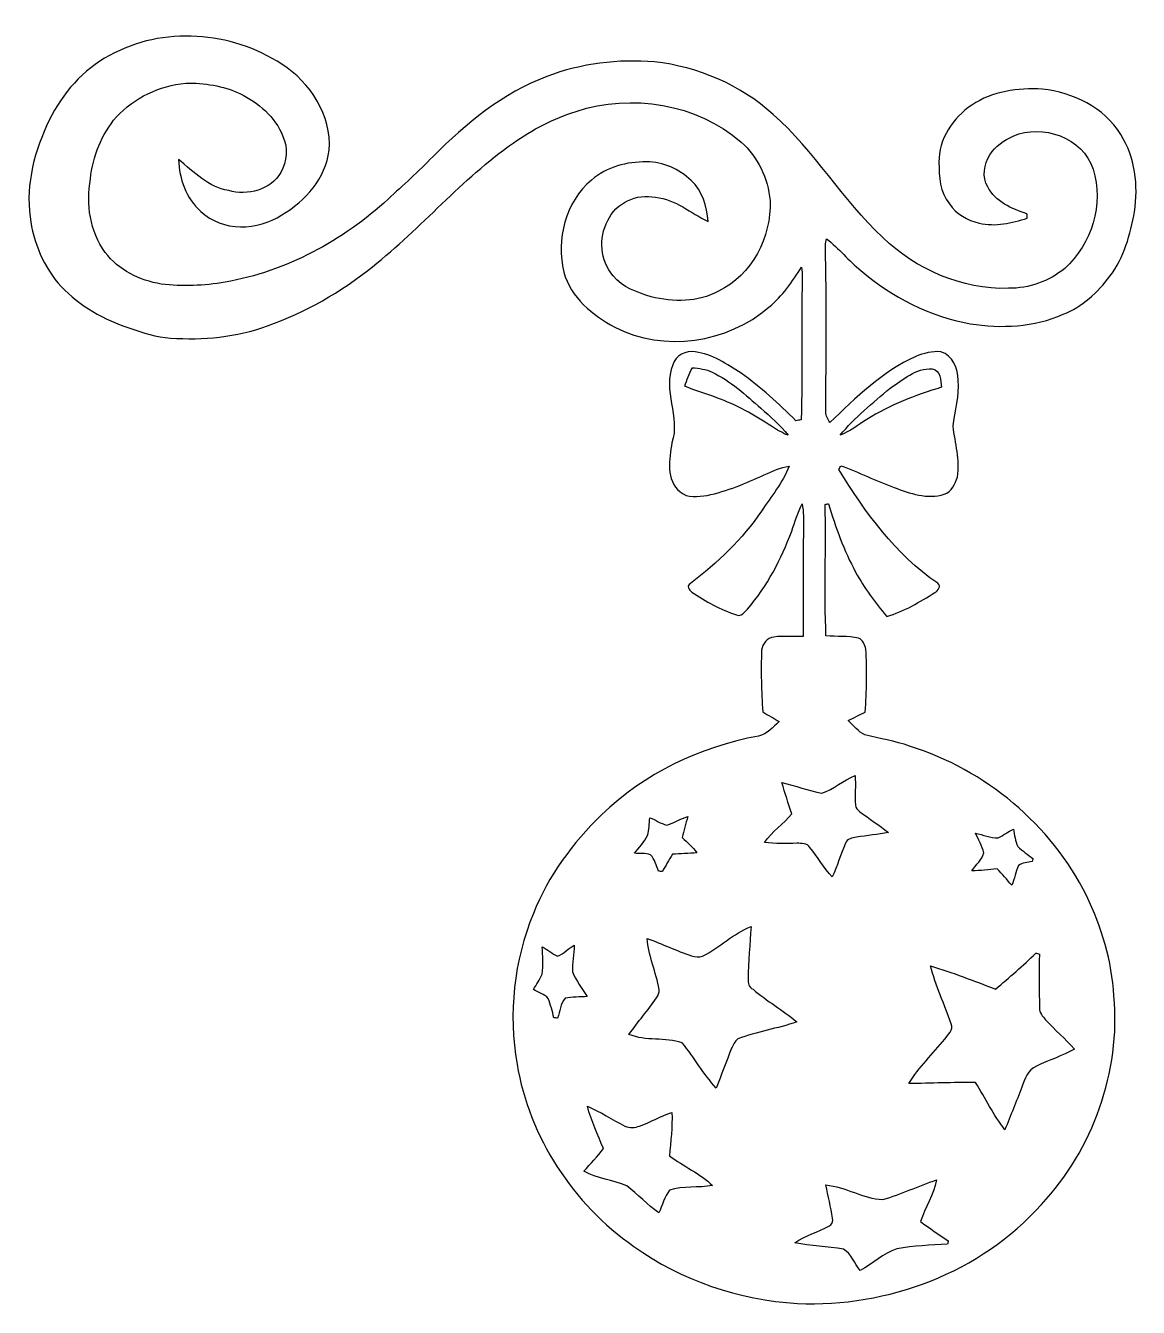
# Model space of a CAD drawing. Header units: centimetres. Extents: x -13.3 to 14, y -15.7 to 15.8.
import ezdxf

# ---------------------------------------------------------------- set-up
doc = ezdxf.new("R2010")
doc.units = ezdxf.units.CM
doc.header["$MEASUREMENT"] = 0
doc.layers.add('Layer 1', color=7, linetype='Continuous')

msp = doc.modelspace()

# ---------------------------------------------------------------- linework, layer by layer
at = {"layer": 'Layer 1', "color": 250}
for points, knots in [([(-11.23527, 15.0809), (-9.93316, 15.81679), (-8.24089, 15.67568), (-7.00334, 14.86958), (-7.00334, 14.86958), (-6.30343, 14.41803), (-5.77638, 13.61405), (-5.84235, 12.75715), (-5.84235, 12.75715), (-5.92526, 12.07064), (-6.42408, 11.50549), (-7.00476, 11.16789), (-7.00476, 11.16789), (-7.59284, 10.77419), (-8.46208, 10.75584), (-8.99513, 11.25467), (-8.99513, 11.25467), (-9.3539, 11.57464), (-9.52676, 12.05442), (-9.54158, 12.52749), (-9.54158, 12.52749), (-9.16411, 12.22692), (-8.80957, 11.84628), (-8.30933, 11.76408), (-8.30933, 11.76408), (-7.85107, 11.63814), (-7.27216, 11.77678), (-7.02733, 12.21281), (-7.02733, 12.21281), (-6.8774, 12.47599), (-6.8453, 12.81994), (-6.97865, 13.09617), (-6.97865, 13.09617), (-7.16245, 13.58089), (-7.58649, 13.9252), (-8.03734, 14.15097), (-8.03734, 14.15097), (-8.45009, 14.34465), (-8.91258, 14.41062), (-9.36519, 14.40427), (-9.36519, 14.40427), (-10.00654, 14.33724), (-10.63096, 14.05326), (-11.06911, 13.57383), (-11.06911, 13.57383), (-11.43106, 13.14697), (-11.64837, 12.60792), (-11.70728, 12.05336), (-11.70728, 12.05336), (-11.81065, 11.4367), (-11.72281, 10.75937), (-11.3411, 10.24855), (-11.3411, 10.24855), (-11.01831, 9.80934), (-10.49338, 9.56028), (-9.96668, 9.46997), (-9.96668, 9.46997), (-9.44457, 9.40541), (-8.91399, 9.42552), (-8.39682, 9.51971), (-8.39682, 9.51971), (-6.89645, 9.77582), (-5.50968, 10.53289), (-4.39244, 11.55382), (-4.39244, 11.55382), (-4.02167, 11.8999), (-3.64419, 12.23927), (-3.28965, 12.60299), (-3.28965, 12.60299), (-2.48003, 13.41049), (-1.57304, 14.16367), (-0.49036, 14.56866), (-0.49036, 14.56866), (0.34784, 14.89004), (1.25836, 14.99941), (2.15089, 14.92673), (2.15089, 14.92673), (3.22227, 14.80608), (4.26332, 14.36441), (5.06307, 13.63557), (5.06307, 13.63557), (6.08295, 12.74022), (6.77157, 11.54254), (7.75617, 10.61367), (7.75617, 10.61367), (8.5792, 9.83086), (9.70033, 9.32674), (10.84827, 9.36625), (10.84827, 9.36625), (11.34639, 9.36202), (11.84451, 9.53558), (12.22763, 9.85485), (12.22763, 9.85485), (12.88591, 10.44857), (13.20024, 11.43988), (12.92754, 12.29325), (12.92754, 12.29325), (12.66754, 13.075), (11.68717, 13.4112), (10.95798, 13.10569), (10.95798, 13.10569), (10.7382, 12.99739), (10.51772, 12.86298), (10.39177, 12.64532), (10.39177, 12.64532), (10.24255, 12.41566), (10.19563, 12.09992), (10.33674, 11.85545), (10.33674, 11.85545), (10.53077, 11.48927), (10.92941, 11.3217), (11.30088, 11.19223), (11.30088, 11.19223), (11.303, 11.16683), (11.30723, 11.11568), (11.30935, 11.09028), (11.30935, 11.09028), (10.93011, 10.96857), (10.52336, 10.86873), (10.12719, 10.96962), (10.12719, 10.96962), (9.83297, 11.02466), (9.56698, 11.19611), (9.39588, 11.44164), (9.39588, 11.44164), (9.16093, 11.72457), (9.14188, 12.10839), (9.13765, 12.45976), (9.13765, 12.45976), (9.13342, 13.03055), (9.48055, 13.5569), (9.94516, 13.86593), (9.94516, 13.86593), (10.44822, 14.20636), (11.08216, 14.29173), (11.67624, 14.25681), (11.67624, 14.25681), (12.42907, 14.17179), (13.19953, 13.8109), (13.60346, 13.14626), (13.60346, 13.14626), (13.96259, 12.58993), (14.03738, 11.89073), (13.94107, 11.24726), (13.94107, 11.24726), (13.84476, 10.68811), (13.68249, 10.1219), (13.34029, 9.66011), (13.34029, 9.66011), (13.03902, 9.265), (12.65661, 8.91293), (12.19024, 8.72666), (12.19024, 8.72666), (11.47727, 8.41057), (10.668, 8.37424), (9.90635, 8.49595), (9.90635, 8.49595), (8.91505, 8.67622), (7.98654, 9.14471), (7.22348, 9.79911), (7.22348, 9.79911), (6.9215, 10.03935), (6.68408, 10.34979), (6.37716, 10.58404), (6.37716, 10.58404), (6.35952, 10.52865), (6.34824, 10.4708), (6.34929, 10.41259), (6.34929, 10.41259), (6.38316, 9.05298), (6.36658, 7.69302), (6.35882, 6.33342), (6.35882, 6.33342), (6.35776, 6.23499), (6.41632, 6.15068), (6.46112, 6.06743), (6.46112, 6.06743), (7.09718, 6.68549), (7.75194, 7.31908), (8.56791, 7.69444), (8.56791, 7.69444), (8.76371, 7.76922), (8.97361, 7.82637), (9.18527, 7.80838), (9.18527, 7.80838), (9.47914, 7.72442), (9.60931, 7.38858), (9.6072, 7.10777), (9.6072, 7.10777), (9.64988, 6.725), (9.52923, 6.35529), (9.48831, 5.97958), (9.48831, 5.97958), (9.5317, 5.56507), (9.66294, 5.15126), (9.59344, 4.73075), (9.59344, 4.73075), (9.53276, 4.56494), (9.45374, 4.36598), (9.26712, 4.31094), (9.26712, 4.31094), (8.85649, 4.17583), (8.42186, 4.32788), (8.03698, 4.47428), (8.03698, 4.47428), (7.59354, 4.63268), (7.17374, 4.85034), (6.73065, 5.00874), (6.73065, 5.00874), (6.7183, 4.98616), (6.69325, 4.94136), (6.68091, 4.91878), (6.68091, 4.91878), (7.3219, 3.86045), (8.07614, 2.82857), (9.10872, 2.12125), (9.10872, 2.12125), (9.20468, 2.0514), (9.11472, 1.93922), (9.04028, 1.89653), (9.04028, 1.89653), (8.66987, 1.657), (8.28111, 1.43122), (7.85601, 1.30493), (7.85601, 1.30493), (7.57026, 1.64606), (7.30391, 2.00589), (7.09189, 2.39748), (7.09189, 2.39748), (6.79873, 2.92453), (6.60471, 3.49991), (6.42197, 4.07247), (6.42197, 4.07247), (6.40221, 4.06894), (6.36305, 4.06153), (6.34365, 4.05765), (6.34365, 4.05765), (6.36693, 2.98133), (6.32001, 1.90429), (6.36305, 0.82832), (6.36305, 0.82832), (6.63046, 0.81033), (6.90033, 0.82762), (7.16527, 0.77646), (7.16527, 0.77646), (7.26863, 0.72884), (7.31449, 0.60889), (7.34236, 0.50518), (7.34236, 0.50518), (7.37729, -0.00988), (7.36318, -0.52811), (7.32755, -1.04316), (7.32755, -1.04316), (7.18785, -1.11231), (7.04779, -1.17863), (6.9088, -1.24883), (6.9088, -1.24883), (7.04074, -1.36878), (7.15363, -1.52329), (7.31661, -1.60302), (7.31661, -1.60302), (7.68315, -1.69545), (8.06027, -1.74837), (8.41692, -1.87925), (8.41692, -1.87925), (10.27818, -2.45463), (11.89214, -3.8033), (12.76209, -5.5499), (12.76209, -5.5499), (13.13921, -6.3186), (13.38404, -7.15786), (13.43836, -8.01405), (13.43836, -8.01405), (13.60558, -9.87178), (12.92225, -11.77537), (11.65437, -13.13568), (11.65437, -13.13568), (10.166, -14.80855), (7.88035, -15.66122), (5.66314, -15.56773), (5.66314, -15.56773), (4.22981, -15.47248), (2.81129, -15.00329), (1.64077, -14.16332), (1.64077, -14.16332), (0.14993, -13.12227), (-0.92463, -11.48433), (-1.2252, -9.68481), (-1.2252, -9.68481), (-1.4478, -8.44656), (-1.30069, -7.14834), (-0.82409, -5.98523), (-0.82409, -5.98523), (-0.46002, -5.06377), (0.14429, -4.25485), (0.84914, -3.56553), (0.84914, -3.56553), (1.899, -2.54988), (3.27413, -1.89406), (4.705, -1.63089), (4.705, -1.63089), (4.91525, -1.58574), (5.0613, -1.41217), (5.21723, -1.2767), (5.21723, -1.2767), (5.08388, -1.1938), (4.94559, -1.11689), (4.81048, -1.03823), (4.81048, -1.03823), (4.77485, -0.5334), (4.7625, -0.02681), (4.7819, 0.47872), (4.7819, 0.47872), (4.79637, 0.63641), (4.92301, 0.78528), (5.08423, 0.80222), (5.08423, 0.80222), (5.3213, 0.83467), (5.5626, 0.80292), (5.80143, 0.81598), (5.80143, 0.81598), (5.80637, 1.70286), (5.7979, 2.58939), (5.8099, 3.47592), (5.8099, 3.47592), (5.80884, 3.67594), (5.82013, 3.87703), (5.77603, 4.07388), (5.77603, 4.07388), (5.66385, 3.86221), (5.60705, 3.62691), (5.52097, 3.40431), (5.52097, 3.40431), (5.26486, 2.71498), (4.91843, 2.04964), (4.43653, 1.48978), (4.43653, 1.48978), (4.36527, 1.41817), (4.2799, 1.29117), (4.16207, 1.34444), (4.16207, 1.34444), (3.77472, 1.47884), (3.40678, 1.67287), (3.06952, 1.90535), (3.06952, 1.90535), (2.99544, 1.94839), (2.93194, 2.06587), (3.03142, 2.11772), (3.03142, 2.11772), (3.69817, 2.62079), (4.30953, 3.20499), (4.78226, 3.89643), (4.78226, 3.89643), (5.01791, 4.25521), (5.29766, 4.59564), (5.46206, 4.99533), (5.46206, 4.99533), (5.24334, 4.97487), (5.04754, 4.86798), (4.84822, 4.78473), (4.84822, 4.78473), (4.39491, 4.58011), (3.93382, 4.38044), (3.44487, 4.27919), (3.44487, 4.27919), (3.22439, 4.25485), (2.96016, 4.20158), (2.77989, 4.36845), (2.77989, 4.36845), (2.42358, 4.65173), (2.51425, 5.17701), (2.57986, 5.57071), (2.57986, 5.57071), (2.79012, 6.20395), (2.33398, 6.86541), (2.60421, 7.487), (2.60421, 7.487), (2.66559, 7.72477), (2.92312, 7.84154), (3.15242, 7.80521), (3.15242, 7.80521), (3.57293, 7.75053), (3.93136, 7.50182), (4.28096, 7.28027), (4.28096, 7.28027), (4.7625, 6.93173), (5.20629, 6.53486), (5.62469, 6.11293), (5.62469, 6.11293), (5.66843, 6.12069), (5.71253, 6.12846), (5.75663, 6.13622), (5.75663, 6.13622), (5.78697, 7.29403), (5.74851, 8.45185), (5.78062, 9.60931), (5.78062, 9.60931), (5.78344, 9.70174), (5.77532, 9.79346), (5.76439, 9.88483), (5.76439, 9.88483), (5.53402, 9.52853), (5.29519, 9.17293), (4.96252, 8.90199), (4.96252, 8.90199), (3.94229, 8.02393), (2.38337, 7.78969), (1.17475, 8.40846), (1.17475, 8.40846), (0.62971, 8.70232), (0.09102, 9.13941), (-0.07549, 9.76277), (-0.07549, 9.76277), (-0.26705, 10.56499), (-0.03845, 11.48609), (0.60537, 12.02478), (0.60537, 12.02478), (0.97049, 12.35322), (1.47743, 12.47563), (1.95827, 12.46964), (1.95827, 12.46964), (2.36573, 12.47281), (2.76049, 12.29113), (3.054, 12.01455), (3.054, 12.01455), (3.33269, 11.75632), (3.44382, 11.37779), (3.46675, 11.00949), (3.46675, 11.00949), (3.03812, 11.20987), (2.66982, 11.55418), (2.17629, 11.6011), (2.17629, 11.6011), (1.71379, 11.7027), (1.19839, 11.46034), (1.00118, 11.02783), (1.00118, 11.02783), (0.77117, 10.60415), (0.8188, 10.04076), (1.13277, 9.67105), (1.13277, 9.67105), (1.36243, 9.38354), (1.72896, 9.26571), (2.06587, 9.15987), (2.06587, 9.15987), (2.6102, 9.0237), (3.2198, 9.01524), (3.72251, 9.29499), (3.72251, 9.29499), (4.54625, 9.68904), (5.02426, 10.6239), (4.99004, 11.51855), (4.99004, 11.51855), (4.94594, 12.06535), (4.68489, 12.58852), (4.27884, 12.95682), (4.27884, 12.95682), (3.1877, 13.90474), (1.58644, 14.15697), (0.22648, 13.71141), (0.22648, 13.71141), (-0.32597, 13.5322), (-0.85231, 13.27044), (-1.32362, 12.93001), (-1.32362, 12.93001), (-2.58657, 12.04807), (-3.57329, 10.84474), (-4.77979, 9.89506), (-4.77979, 9.89506), (-5.5499, 9.27453), (-6.42161, 8.77394), (-7.35612, 8.44691), (-7.35612, 8.44691), (-8.11354, 8.16187), (-8.93727, 8.08743), (-9.74019, 8.14529), (-9.74019, 8.14529), (-10.08521, 8.16046), (-10.41576, 8.27229), (-10.73961, 8.38376), (-10.73961, 8.38376), (-11.36756, 8.59472), (-11.97081, 8.92175), (-12.42413, 9.41211), (-12.42413, 9.41211), (-12.85346, 9.8806), (-13.10958, 10.49126), (-13.18824, 11.1185), (-13.18824, 11.1185), (-13.29761, 11.93624), (-13.07465, 12.76315), (-12.71623, 13.4941), (-12.71623, 13.4941), (-12.39026, 14.14992), (-11.89426, 14.74258), (-11.23527, 15.0809), (-11.23527, 15.0809), (-11.23527, 15.0809), (-11.23527, 15.0809), (-11.23527, 15.0809)], [0, 0, 0, 0, 0.00793651, 0.00793651, 0.00793651, 0.00793651, 0.01587302, 0.01587302, 0.01587302, 0.01587302, 0.02380952, 0.02380952, 0.02380952, 0.02380952, 0.03174603, 0.03174603, 0.03174603, 0.03174603, 0.03968254, 0.03968254, 0.03968254, 0.03968254, 0.04761905, 0.04761905, 0.04761905, 0.04761905, 0.05555556, 0.05555556, 0.05555556, 0.05555556, 0.06349206, 0.06349206, 0.06349206, 0.06349206, 0.07142857, 0.07142857, 0.07142857, 0.07142857, 0.07936508, 0.07936508, 0.07936508, 0.07936508, 0.08730159, 0.08730159, 0.08730159, 0.08730159, 0.0952381, 0.0952381, 0.0952381, 0.0952381, 0.1031746, 0.1031746, 0.1031746, 0.1031746, 0.11111111, 0.11111111, 0.11111111, 0.11111111, 0.11904762, 0.11904762, 0.11904762, 0.11904762, 0.12698413, 0.12698413, 0.12698413, 0.12698413, 0.13492063, 0.13492063, 0.13492063, 0.13492063, 0.14285714, 0.14285714, 0.14285714, 0.14285714, 0.15079365, 0.15079365, 0.15079365, 0.15079365, 0.15873016, 0.15873016, 0.15873016, 0.15873016, 0.16666667, 0.16666667, 0.16666667, 0.16666667, 0.17460317, 0.17460317, 0.17460317, 0.17460317, 0.18253968, 0.18253968, 0.18253968, 0.18253968, 0.19047619, 0.19047619, 0.19047619, 0.19047619, 0.1984127, 0.1984127, 0.1984127, 0.1984127, 0.20634921, 0.20634921, 0.20634921, 0.20634921, 0.21428571, 0.21428571, 0.21428571, 0.21428571, 0.22222222, 0.22222222, 0.22222222, 0.22222222, 0.23015873, 0.23015873, 0.23015873, 0.23015873, 0.23809524, 0.23809524, 0.23809524, 0.23809524, 0.24603175, 0.24603175, 0.24603175, 0.24603175, 0.25396825, 0.25396825, 0.25396825, 0.25396825, 0.26190476, 0.26190476, 0.26190476, 0.26190476, 0.26984127, 0.26984127, 0.26984127, 0.26984127, 0.27777778, 0.27777778, 0.27777778, 0.27777778, 0.28571429, 0.28571429, 0.28571429, 0.28571429, 0.29365079, 0.29365079, 0.29365079, 0.29365079, 0.3015873, 0.3015873, 0.3015873, 0.3015873, 0.30952381, 0.30952381, 0.30952381, 0.30952381, 0.31746032, 0.31746032, 0.31746032, 0.31746032, 0.32539683, 0.32539683, 0.32539683, 0.32539683, 0.33333333, 0.33333333, 0.33333333, 0.33333333, 0.34126984, 0.34126984, 0.34126984, 0.34126984, 0.34920635, 0.34920635, 0.34920635, 0.34920635, 0.35714286, 0.35714286, 0.35714286, 0.35714286, 0.36507937, 0.36507937, 0.36507937, 0.36507937, 0.37301587, 0.37301587, 0.37301587, 0.37301587, 0.38095238, 0.38095238, 0.38095238, 0.38095238, 0.38888889, 0.38888889, 0.38888889, 0.38888889, 0.3968254, 0.3968254, 0.3968254, 0.3968254, 0.4047619, 0.4047619, 0.4047619, 0.4047619, 0.41269841, 0.41269841, 0.41269841, 0.41269841, 0.42063492, 0.42063492, 0.42063492, 0.42063492, 0.42857143, 0.42857143, 0.42857143, 0.42857143, 0.43650794, 0.43650794, 0.43650794, 0.43650794, 0.44444444, 0.44444444, 0.44444444, 0.44444444, 0.45238095, 0.45238095, 0.45238095, 0.45238095, 0.46031746, 0.46031746, 0.46031746, 0.46031746, 0.46825397, 0.46825397, 0.46825397, 0.46825397, 0.47619048, 0.47619048, 0.47619048, 0.47619048, 0.48412698, 0.48412698, 0.48412698, 0.48412698, 0.49206349, 0.49206349, 0.49206349, 0.49206349, 0.5, 0.5, 0.5, 0.5, 0.50793651, 0.50793651, 0.50793651, 0.50793651, 0.51587302, 0.51587302, 0.51587302, 0.51587302, 0.52380952, 0.52380952, 0.52380952, 0.52380952, 0.53174603, 0.53174603, 0.53174603, 0.53174603, 0.53968254, 0.53968254, 0.53968254, 0.53968254, 0.54761905, 0.54761905, 0.54761905, 0.54761905, 0.55555556, 0.55555556, 0.55555556, 0.55555556, 0.56349206, 0.56349206, 0.56349206, 0.56349206, 0.57142857, 0.57142857, 0.57142857, 0.57142857, 0.57936508, 0.57936508, 0.57936508, 0.57936508, 0.58730159, 0.58730159, 0.58730159, 0.58730159, 0.5952381, 0.5952381, 0.5952381, 0.5952381, 0.6031746, 0.6031746, 0.6031746, 0.6031746, 0.61111111, 0.61111111, 0.61111111, 0.61111111, 0.61904762, 0.61904762, 0.61904762, 0.61904762, 0.62698413, 0.62698413, 0.62698413, 0.62698413, 0.63492063, 0.63492063, 0.63492063, 0.63492063, 0.64285714, 0.64285714, 0.64285714, 0.64285714, 0.65079365, 0.65079365, 0.65079365, 0.65079365, 0.65873016, 0.65873016, 0.65873016, 0.65873016, 0.66666667, 0.66666667, 0.66666667, 0.66666667, 0.67460317, 0.67460317, 0.67460317, 0.67460317, 0.68253968, 0.68253968, 0.68253968, 0.68253968, 0.69047619, 0.69047619, 0.69047619, 0.69047619, 0.6984127, 0.6984127, 0.6984127, 0.6984127, 0.70634921, 0.70634921, 0.70634921, 0.70634921, 0.71428571, 0.71428571, 0.71428571, 0.71428571, 0.72222222, 0.72222222, 0.72222222, 0.72222222, 0.73015873, 0.73015873, 0.73015873, 0.73015873, 0.73809524, 0.73809524, 0.73809524, 0.73809524, 0.74603175, 0.74603175, 0.74603175, 0.74603175, 0.75396825, 0.75396825, 0.75396825, 0.75396825, 0.76190476, 0.76190476, 0.76190476, 0.76190476, 0.76984127, 0.76984127, 0.76984127, 0.76984127, 0.77777778, 0.77777778, 0.77777778, 0.77777778, 0.78571429, 0.78571429, 0.78571429, 0.78571429, 0.79365079, 0.79365079, 0.79365079, 0.79365079, 0.8015873, 0.8015873, 0.8015873, 0.8015873, 0.80952381, 0.80952381, 0.80952381, 0.80952381, 0.81746032, 0.81746032, 0.81746032, 0.81746032, 0.82539683, 0.82539683, 0.82539683, 0.82539683, 0.83333333, 0.83333333, 0.83333333, 0.83333333, 0.84126984, 0.84126984, 0.84126984, 0.84126984, 0.84920635, 0.84920635, 0.84920635, 0.84920635, 0.85714286, 0.85714286, 0.85714286, 0.85714286, 0.86507937, 0.86507937, 0.86507937, 0.86507937, 0.87301587, 0.87301587, 0.87301587, 0.87301587, 0.88095238, 0.88095238, 0.88095238, 0.88095238, 0.88888889, 0.88888889, 0.88888889, 0.88888889, 0.8968254, 0.8968254, 0.8968254, 0.8968254, 0.9047619, 0.9047619, 0.9047619, 0.9047619, 0.91269841, 0.91269841, 0.91269841, 0.91269841, 0.92063492, 0.92063492, 0.92063492, 0.92063492, 0.92857143, 0.92857143, 0.92857143, 0.92857143, 0.93650794, 0.93650794, 0.93650794, 0.93650794, 0.94444444, 0.94444444, 0.94444444, 0.94444444, 0.95238095, 0.95238095, 0.95238095, 0.95238095, 0.96031746, 0.96031746, 0.96031746, 0.96031746, 0.96825397, 0.96825397, 0.96825397, 0.96825397, 0.97619048, 0.97619048, 0.97619048, 0.97619048, 0.98412698, 0.98412698, 0.98412698, 0.98412698, 1, 1, 1, 1]), ([(3.08046, 7.41609), (2.99967, 7.27287), (2.94605, 7.11764), (2.89384, 6.96242), (2.89384, 6.96242), (3.1496, 6.84742), (3.42441, 6.78427), (3.68406, 6.67914), (3.68406, 6.67914), (4.1589, 6.5024), (4.60481, 6.25581), (5.02638, 5.97641), (5.02638, 5.97641), (5.1562, 5.8928), (5.2899, 5.81343), (5.43454, 5.75698), (5.43454, 5.75698), (5.24087, 6.00639), (4.99463, 6.20783), (4.76462, 6.42161), (4.76462, 6.42161), (4.38891, 6.74511), (4.0199, 7.09083), (3.56764, 7.30567), (3.56764, 7.30567), (3.41595, 7.37905), (3.2452, 7.39846), (3.08046, 7.41609), (3.08046, 7.41609), (3.08046, 7.41609), (3.08046, 7.41609), (3.08046, 7.41609)], [0, 0, 0, 0, 0.11111111, 0.11111111, 0.11111111, 0.11111111, 0.22222222, 0.22222222, 0.22222222, 0.22222222, 0.33333333, 0.33333333, 0.33333333, 0.33333333, 0.44444444, 0.44444444, 0.44444444, 0.44444444, 0.55555556, 0.55555556, 0.55555556, 0.55555556, 0.66666667, 0.66666667, 0.66666667, 0.66666667, 0.77777778, 0.77777778, 0.77777778, 0.77777778, 1, 1, 1, 1]), ([(7.94279, 6.91056), (7.50711, 6.55532), (7.06896, 6.19125), (6.70948, 5.75628), (6.70948, 5.75628), (6.94866, 5.84906), (7.15116, 6.00922), (7.36494, 6.14645), (7.36494, 6.14645), (7.93538, 6.49852), (8.56297, 6.74758), (9.20503, 6.9342), (9.20503, 6.9342), (9.17822, 7.09366), (9.18633, 7.35471), (8.97431, 7.38752), (8.97431, 7.38752), (8.57497, 7.41151), (8.25077, 7.12011), (7.94279, 6.91056), (7.94279, 6.91056), (7.94279, 6.91056), (7.94279, 6.91056), (7.94279, 6.91056)], [0, 0, 0, 0, 0.14285714, 0.14285714, 0.14285714, 0.14285714, 0.28571429, 0.28571429, 0.28571429, 0.28571429, 0.42857143, 0.42857143, 0.42857143, 0.42857143, 0.57142857, 0.57142857, 0.57142857, 0.57142857, 0.71428571, 0.71428571, 0.71428571, 0.71428571, 1, 1, 1, 1]), ([(6.25934, -3.03248), (5.92702, -2.97568), (5.61269, -2.83951), (5.28179, -2.77283), (5.28179, -2.77283), (5.35834, -3.03071), (5.43948, -3.28718), (5.52309, -3.54295), (5.52309, -3.54295), (5.31707, -3.79307), (5.03555, -3.97404), (4.85563, -4.24533), (4.85563, -4.24533), (5.11916, -4.27602), (5.38515, -4.27143), (5.65009, -4.26438), (5.65009, -4.26438), (5.76121, -4.26508), (5.89915, -4.2612), (5.96971, -4.36457), (5.96971, -4.36457), (6.15809, -4.60199), (6.30696, -4.87116), (6.51933, -5.08917), (6.51933, -5.08917), (6.64316, -4.82036), (6.72324, -4.5339), (6.84283, -4.26367), (6.84283, -4.26367), (6.88411, -4.15643), (7.00934, -4.1335), (7.10918, -4.11409), (7.10918, -4.11409), (7.37235, -4.07635), (7.63729, -4.04495), (7.89905, -3.99591), (7.89905, -3.99591), (7.66974, -3.82094), (7.42844, -3.66289), (7.19737, -3.49109), (7.19737, -3.49109), (7.14622, -3.45017), (7.08942, -3.39972), (7.08484, -3.32987), (7.08484, -3.32987), (7.07108, -3.08681), (7.09648, -2.84374), (7.07813, -2.60138), (7.07813, -2.60138), (6.78744, -2.71039), (6.55496, -2.93864), (6.25934, -3.03248), (6.25934, -3.03248), (6.25934, -3.03248), (6.25934, -3.03248), (6.25934, -3.03248)], [0, 0, 0, 0, 0.06666667, 0.06666667, 0.06666667, 0.06666667, 0.13333333, 0.13333333, 0.13333333, 0.13333333, 0.2, 0.2, 0.2, 0.2, 0.26666667, 0.26666667, 0.26666667, 0.26666667, 0.33333333, 0.33333333, 0.33333333, 0.33333333, 0.4, 0.4, 0.4, 0.4, 0.46666667, 0.46666667, 0.46666667, 0.46666667, 0.53333333, 0.53333333, 0.53333333, 0.53333333, 0.6, 0.6, 0.6, 0.6, 0.66666667, 0.66666667, 0.66666667, 0.66666667, 0.73333333, 0.73333333, 0.73333333, 0.73333333, 0.8, 0.8, 0.8, 0.8, 0.86666667, 0.86666667, 0.86666667, 0.86666667, 1, 1, 1, 1]), ([(2.45075, -3.816), (2.30364, -3.78248), (2.17664, -3.69006), (2.03659, -3.63502), (2.03659, -3.63502), (2.01895, -3.78001), (2.0253, -3.92924), (1.97838, -4.06964), (1.97838, -4.06964), (1.90324, -4.23721), (1.76918, -4.36598), (1.65982, -4.51062), (1.65982, -4.51062), (1.78999, -4.52049), (1.92722, -4.49968), (2.05176, -4.54554), (2.05176, -4.54554), (2.16182, -4.65349), (2.19357, -4.8133), (2.25107, -4.95124), (2.25107, -4.95124), (2.27436, -4.95229), (2.32057, -4.95476), (2.3435, -4.95582), (2.3435, -4.95582), (2.42464, -4.81471), (2.50649, -4.67395), (2.59045, -4.53461), (2.59045, -4.53461), (2.79012, -4.52049), (2.9912, -4.51626), (3.19052, -4.4958), (3.19052, -4.4958), (3.08963, -4.3561), (2.9591, -4.2418), (2.83386, -4.12538), (2.83386, -4.12538), (2.86844, -3.95041), (2.92171, -3.78037), (2.96757, -3.60856), (2.96757, -3.60856), (2.78589, -3.65443), (2.63172, -3.77261), (2.45075, -3.816), (2.45075, -3.816), (2.45075, -3.816), (2.45075, -3.816), (2.45075, -3.816)], [0, 0, 0, 0, 0.07692308, 0.07692308, 0.07692308, 0.07692308, 0.15384615, 0.15384615, 0.15384615, 0.15384615, 0.23076923, 0.23076923, 0.23076923, 0.23076923, 0.30769231, 0.30769231, 0.30769231, 0.30769231, 0.38461538, 0.38461538, 0.38461538, 0.38461538, 0.46153846, 0.46153846, 0.46153846, 0.46153846, 0.53846154, 0.53846154, 0.53846154, 0.53846154, 0.61538462, 0.61538462, 0.61538462, 0.61538462, 0.69230769, 0.69230769, 0.69230769, 0.69230769, 0.76923077, 0.76923077, 0.76923077, 0.76923077, 0.84615385, 0.84615385, 0.84615385, 0.84615385, 1, 1, 1, 1]), ([(10.59533, -4.13244), (10.40095, -4.13209), (10.22103, -4.05694), (10.03582, -4.01144), (10.03582, -4.01144), (10.09967, -4.17407), (10.2048, -4.32435), (10.23832, -4.49827), (10.23832, -4.49827), (10.20022, -4.67254), (10.04252, -4.79107), (9.94974, -4.93713), (9.94974, -4.93713), (10.15682, -4.94312), (10.36144, -4.9082), (10.56746, -4.88809), (10.56746, -4.88809), (10.69446, -5.01756), (10.80911, -5.15655), (10.92835, -5.29378), (10.92835, -5.29378), (10.99961, -5.13891), (11.01231, -4.96147), (11.09521, -4.81259), (11.09521, -4.81259), (11.182, -4.7311), (11.32064, -4.74592), (11.42718, -4.70888), (11.42718, -4.70888), (11.43353, -4.6923), (11.44587, -4.65949), (11.45187, -4.64326), (11.45187, -4.64326), (11.32734, -4.54201), (11.18905, -4.45452), (11.07616, -4.34128), (11.07616, -4.34128), (11.0049, -4.21076), (11.00208, -4.05589), (10.9668, -3.91407), (10.9668, -3.91407), (10.83874, -3.97933), (10.72303, -4.06682), (10.59533, -4.13244), (10.59533, -4.13244), (10.59533, -4.13244), (10.59533, -4.13244), (10.59533, -4.13244)], [0, 0, 0, 0, 0.07692308, 0.07692308, 0.07692308, 0.07692308, 0.15384615, 0.15384615, 0.15384615, 0.15384615, 0.23076923, 0.23076923, 0.23076923, 0.23076923, 0.30769231, 0.30769231, 0.30769231, 0.30769231, 0.38461538, 0.38461538, 0.38461538, 0.38461538, 0.46153846, 0.46153846, 0.46153846, 0.46153846, 0.53846154, 0.53846154, 0.53846154, 0.53846154, 0.61538462, 0.61538462, 0.61538462, 0.61538462, 0.69230769, 0.69230769, 0.69230769, 0.69230769, 0.76923077, 0.76923077, 0.76923077, 0.76923077, 0.84615385, 0.84615385, 0.84615385, 0.84615385, 1, 1, 1, 1]), ([(3.33269, -7.03651), (3.24626, -7.0739), (3.14643, -7.05344), (3.05929, -7.02874), (3.05929, -7.02874), (2.69099, -6.89998), (2.33574, -6.7377), (1.97062, -6.60047), (1.97062, -6.60047), (2.00237, -7.03192), (2.19251, -7.43197), (2.26342, -7.85566), (2.26342, -7.85566), (2.27471, -7.92868), (2.23979, -7.99747), (2.20133, -8.05709), (2.20133, -8.05709), (1.99108, -8.36895), (1.73884, -8.65011), (1.52435, -8.95914), (1.52435, -8.95914), (1.93604, -9.13236), (2.413, -9.02088), (2.82998, -9.16658), (2.82998, -9.16658), (3.13161, -9.51689), (3.34857, -9.93704), (3.66818, -10.27465), (3.66818, -10.27465), (3.7913, -9.94833), (3.91795, -9.62378), (4.04495, -9.29922), (4.04495, -9.29922), (4.08199, -9.21561), (4.1215, -9.12601), (4.19629, -9.06956), (4.19629, -9.06956), (4.66619, -8.88682), (5.16996, -8.81662), (5.6448, -8.65046), (5.6448, -8.65046), (5.3019, -8.36224), (4.90926, -8.13964), (4.57129, -7.84613), (4.57129, -7.84613), (4.46864, -7.80274), (4.44817, -7.69549), (4.44853, -7.6006), (4.44853, -7.6006), (4.45523, -7.16844), (4.49509, -6.73841), (4.52437, -6.30802), (4.52437, -6.30802), (4.08552, -6.47453), (3.74791, -6.8259), (3.33269, -7.03651), (3.33269, -7.03651), (3.33269, -7.03651), (3.33269, -7.03651), (3.33269, -7.03651)], [0, 0, 0, 0, 0.0625, 0.0625, 0.0625, 0.0625, 0.125, 0.125, 0.125, 0.125, 0.1875, 0.1875, 0.1875, 0.1875, 0.25, 0.25, 0.25, 0.25, 0.3125, 0.3125, 0.3125, 0.3125, 0.375, 0.375, 0.375, 0.375, 0.4375, 0.4375, 0.4375, 0.4375, 0.5, 0.5, 0.5, 0.5, 0.5625, 0.5625, 0.5625, 0.5625, 0.625, 0.625, 0.625, 0.625, 0.6875, 0.6875, 0.6875, 0.6875, 0.75, 0.75, 0.75, 0.75, 0.8125, 0.8125, 0.8125, 0.8125, 0.875, 0.875, 0.875, 0.875, 1, 1, 1, 1]), ([(-0.22931, -7.03439), (-0.36618, -6.97583), (-0.47837, -6.87352), (-0.60854, -6.80297), (-0.60854, -6.80297), (-0.59231, -7.02804), (-0.58138, -7.25346), (-0.60643, -7.47889), (-0.60643, -7.47889), (-0.66463, -7.61048), (-0.74789, -7.73042), (-0.82409, -7.85283), (-0.82409, -7.85283), (-0.70556, -7.92868), (-0.5528, -7.96502), (-0.45932, -8.07473), (-0.45932, -8.07473), (-0.40252, -8.22854), (-0.35878, -8.38976), (-0.31962, -8.54992), (-0.31962, -8.54992), (-0.29704, -8.55133), (-0.25153, -8.55451), (-0.2286, -8.55627), (-0.2286, -8.55627), (-0.17251, -8.39399), (-0.15769, -8.20667), (-0.04586, -8.07085), (-0.04586, -8.07085), (0.13159, -8.02781), (0.31679, -8.04439), (0.49777, -8.02569), (0.49777, -8.02569), (0.37571, -7.82461), (0.21872, -7.64293), (0.13899, -7.41892), (0.13899, -7.41892), (0.12594, -7.19984), (0.16792, -6.98077), (0.17886, -6.7624), (0.17886, -6.7624), (0.03704, -6.84424), (-0.07726, -6.97089), (-0.22931, -7.03439), (-0.22931, -7.03439), (-0.22931, -7.03439), (-0.22931, -7.03439), (-0.22931, -7.03439)], [0, 0, 0, 0, 0.07692308, 0.07692308, 0.07692308, 0.07692308, 0.15384615, 0.15384615, 0.15384615, 0.15384615, 0.23076923, 0.23076923, 0.23076923, 0.23076923, 0.30769231, 0.30769231, 0.30769231, 0.30769231, 0.38461538, 0.38461538, 0.38461538, 0.38461538, 0.46153846, 0.46153846, 0.46153846, 0.46153846, 0.53846154, 0.53846154, 0.53846154, 0.53846154, 0.61538462, 0.61538462, 0.61538462, 0.61538462, 0.69230769, 0.69230769, 0.69230769, 0.69230769, 0.76923077, 0.76923077, 0.76923077, 0.76923077, 0.84615385, 0.84615385, 0.84615385, 0.84615385, 1, 1, 1, 1]), ([(10.52971, -7.84613), (10.0009, -7.64152), (9.47102, -7.43726), (8.92845, -7.27251), (8.92845, -7.27251), (9.0611, -7.7597), (9.27276, -8.22078), (9.43751, -8.69738), (9.43751, -8.69738), (9.50348, -8.84484), (9.36378, -8.96444), (9.2837, -9.07062), (9.2837, -9.07062), (8.99231, -9.43716), (8.64094, -9.7603), (8.39717, -10.16247), (8.39717, -10.16247), (8.94327, -10.16247), (9.48937, -10.13001), (10.03582, -10.14166), (10.03582, -10.14166), (10.28665, -10.52089), (10.47327, -10.94211), (10.75831, -11.29841), (10.75831, -11.29841), (10.89695, -10.95022), (11.04336, -10.60485), (11.17282, -10.25278), (11.17282, -10.25278), (11.24409, -10.05381), (11.32276, -9.83121), (11.53125, -9.73526), (11.53125, -9.73526), (11.84134, -9.5952), (12.16625, -9.48584), (12.46434, -9.31898), (12.46434, -9.31898), (12.24209, -9.06498), (11.98386, -8.84626), (11.75738, -8.59719), (11.75738, -8.59719), (11.684, -8.51606), (11.60639, -8.42327), (11.60886, -8.30827), (11.60886, -8.30827), (11.60004, -7.8673), (11.59122, -7.42632), (11.6078, -6.98571), (11.6078, -6.98571), (11.58487, -6.97936), (11.53936, -6.9663), (11.51678, -6.95995), (11.51678, -6.95995), (11.20211, -7.27075), (10.86767, -7.56109), (10.52971, -7.84613), (10.52971, -7.84613), (10.52971, -7.84613), (10.52971, -7.84613), (10.52971, -7.84613)], [0, 0, 0, 0, 0.0625, 0.0625, 0.0625, 0.0625, 0.125, 0.125, 0.125, 0.125, 0.1875, 0.1875, 0.1875, 0.1875, 0.25, 0.25, 0.25, 0.25, 0.3125, 0.3125, 0.3125, 0.3125, 0.375, 0.375, 0.375, 0.375, 0.4375, 0.4375, 0.4375, 0.4375, 0.5, 0.5, 0.5, 0.5, 0.5625, 0.5625, 0.5625, 0.5625, 0.625, 0.625, 0.625, 0.625, 0.6875, 0.6875, 0.6875, 0.6875, 0.75, 0.75, 0.75, 0.75, 0.8125, 0.8125, 0.8125, 0.8125, 0.875, 0.875, 0.875, 0.875, 1, 1, 1, 1]), ([(0.5013, -10.72339), (0.60113, -11.0811), (0.75565, -11.42012), (0.89747, -11.76267), (0.89747, -11.76267), (0.74859, -11.9567), (0.58138, -12.13556), (0.41804, -12.31724), (0.41804, -12.31724), (0.74189, -12.50597), (1.12995, -12.52926), (1.46861, -12.67989), (1.46861, -12.67989), (1.74484, -12.88486), (1.97838, -13.14203), (2.25954, -13.34135), (2.25954, -13.34135), (2.34103, -13.15367), (2.39959, -12.94836), (2.51566, -12.7822), (2.51566, -12.7822), (2.85785, -12.67777), (3.22686, -12.72787), (3.57893, -12.67037), (3.57893, -12.67037), (3.26637, -12.37509), (2.8642, -12.19376), (2.51883, -11.94153), (2.51883, -11.94153), (2.54917, -11.58663), (2.59256, -11.23209), (2.57986, -10.87579), (2.57986, -10.87579), (2.3054, -10.96292), (2.05528, -11.11003), (1.78541, -11.20846), (1.78541, -11.20846), (1.67111, -11.25079), (1.53635, -11.26455), (1.42452, -11.20846), (1.42452, -11.20846), (1.1116, -11.05711), (0.82515, -10.85215), (0.5013, -10.72339), (0.5013, -10.72339), (0.5013, -10.72339), (0.5013, -10.72339), (0.5013, -10.72339)], [0, 0, 0, 0, 0.07692308, 0.07692308, 0.07692308, 0.07692308, 0.15384615, 0.15384615, 0.15384615, 0.15384615, 0.23076923, 0.23076923, 0.23076923, 0.23076923, 0.30769231, 0.30769231, 0.30769231, 0.30769231, 0.38461538, 0.38461538, 0.38461538, 0.38461538, 0.46153846, 0.46153846, 0.46153846, 0.46153846, 0.53846154, 0.53846154, 0.53846154, 0.53846154, 0.61538462, 0.61538462, 0.61538462, 0.61538462, 0.69230769, 0.69230769, 0.69230769, 0.69230769, 0.76923077, 0.76923077, 0.76923077, 0.76923077, 0.84615385, 0.84615385, 0.84615385, 0.84615385, 1, 1, 1, 1]), ([(7.76182, -13.0108), (7.27463, -12.99669), (6.84459, -12.69788), (6.36094, -12.65308), (6.36094, -12.65308), (6.41138, -12.92719), (6.48688, -13.19671), (6.52639, -13.47294), (6.52639, -13.47294), (6.54226, -13.54843), (6.50804, -13.63063), (6.43678, -13.66485), (6.43678, -13.66485), (6.16479, -13.81513), (5.85611, -13.89486), (5.59894, -14.07336), (5.59894, -14.07336), (5.99193, -14.15979), (6.39762, -14.16332), (6.79238, -14.23564), (6.79238, -14.23564), (6.99382, -14.33654), (7.05802, -14.5923), (7.20231, -14.75281), (7.20231, -14.75281), (7.51628, -14.59724), (7.77064, -14.33371), (8.10613, -14.22224), (8.10613, -14.22224), (8.51711, -14.15239), (8.93445, -14.13122), (9.35037, -14.11182), (9.35037, -14.11182), (9.35426, -14.091), (9.36237, -14.04902), (9.36625, -14.02821), (9.36625, -14.02821), (9.13483, -13.87722), (8.90976, -13.71565), (8.68504, -13.55549), (8.68504, -13.55549), (8.80286, -13.20906), (9.01277, -12.89367), (9.08121, -12.53172), (9.08121, -12.53172), (8.63706, -12.67919), (8.21231, -12.88239), (7.76182, -13.0108)], [0, 0, 0, 0, 0.07692308, 0.07692308, 0.07692308, 0.07692308, 0.15384615, 0.15384615, 0.15384615, 0.15384615, 0.23076923, 0.23076923, 0.23076923, 0.23076923, 0.30769231, 0.30769231, 0.30769231, 0.30769231, 0.38461538, 0.38461538, 0.38461538, 0.38461538, 0.46153846, 0.46153846, 0.46153846, 0.46153846, 0.53846154, 0.53846154, 0.53846154, 0.53846154, 0.61538462, 0.61538462, 0.61538462, 0.61538462, 0.69230769, 0.69230769, 0.69230769, 0.69230769, 0.76923077, 0.76923077, 0.76923077, 0.76923077, 0.84615385, 0.84615385, 0.84615385, 0.84615385, 1, 1, 1, 1])]:
    msp.add_open_spline(points, degree=3, knots=knots, dxfattribs=at)

doc.saveas('drawing.dxf')
